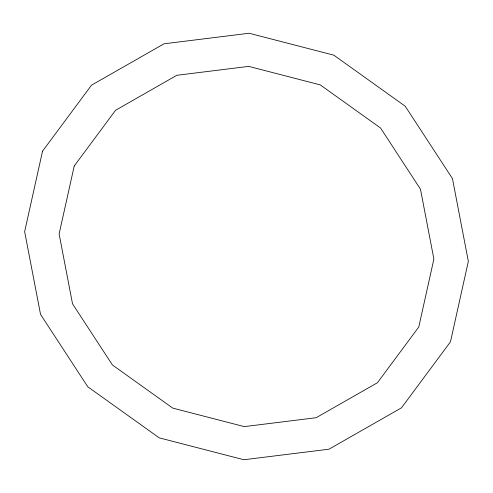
<?xml version="1.0" encoding="UTF-8"?>
<svg xmlns="http://www.w3.org/2000/svg" width="493" height="493" viewBox="0 0 493 493"><rect width="100%" height="100%" fill="white"/><g stroke="black" fill="none" stroke-linecap="round" stroke-linejoin="round"><path stroke-width="0.74" d="M42.54 151.166L24.65 231.642L40.537 314.38L87.779 386.783L159.184 437.833L243.881 459.747L328.979 449.203L401.518 407.797L450.46 341.834L468.35 261.358L452.463 178.62L405.221 106.217L333.816 55.167L249.119 33.253L164.021 43.797L91.482 85.203L42.54 151.166M74.227 165.981L59.117 233.953L72.533 303.836L112.435 364.986L172.747 408.105L244.288 426.618L316.167 417.707L377.435 382.734L418.773 327.019L433.883 259.047L420.467 189.164L380.565 128.014L320.253 84.895L248.712 66.382L176.833 75.293L115.565 110.266L74.227 165.981"/></g></svg>
